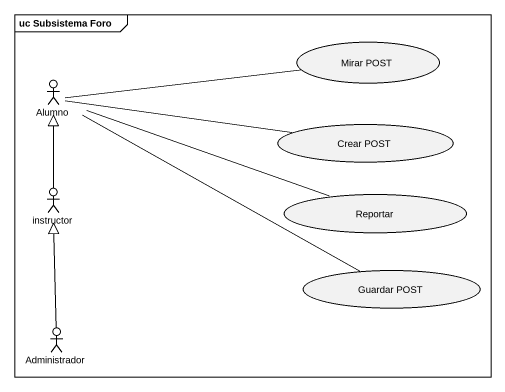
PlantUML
@startuml
mainframe uc Subsistema Foro
usecase "Mirar POST" as Mirar_POST
actor Alumno
usecase "Crear POST" as Crear_POST
actor instructor
usecase Reportar
usecase "Guardar POST" as Guardar_POST
actor Administrador
Alumno -right- Mirar_POST
Alumno -right- Crear_POST
Alumno -right- Reportar
Alumno -right- Guardar_POST
instructor -up-|> Alumno
Administrador -up-|> instructor
@enduml
